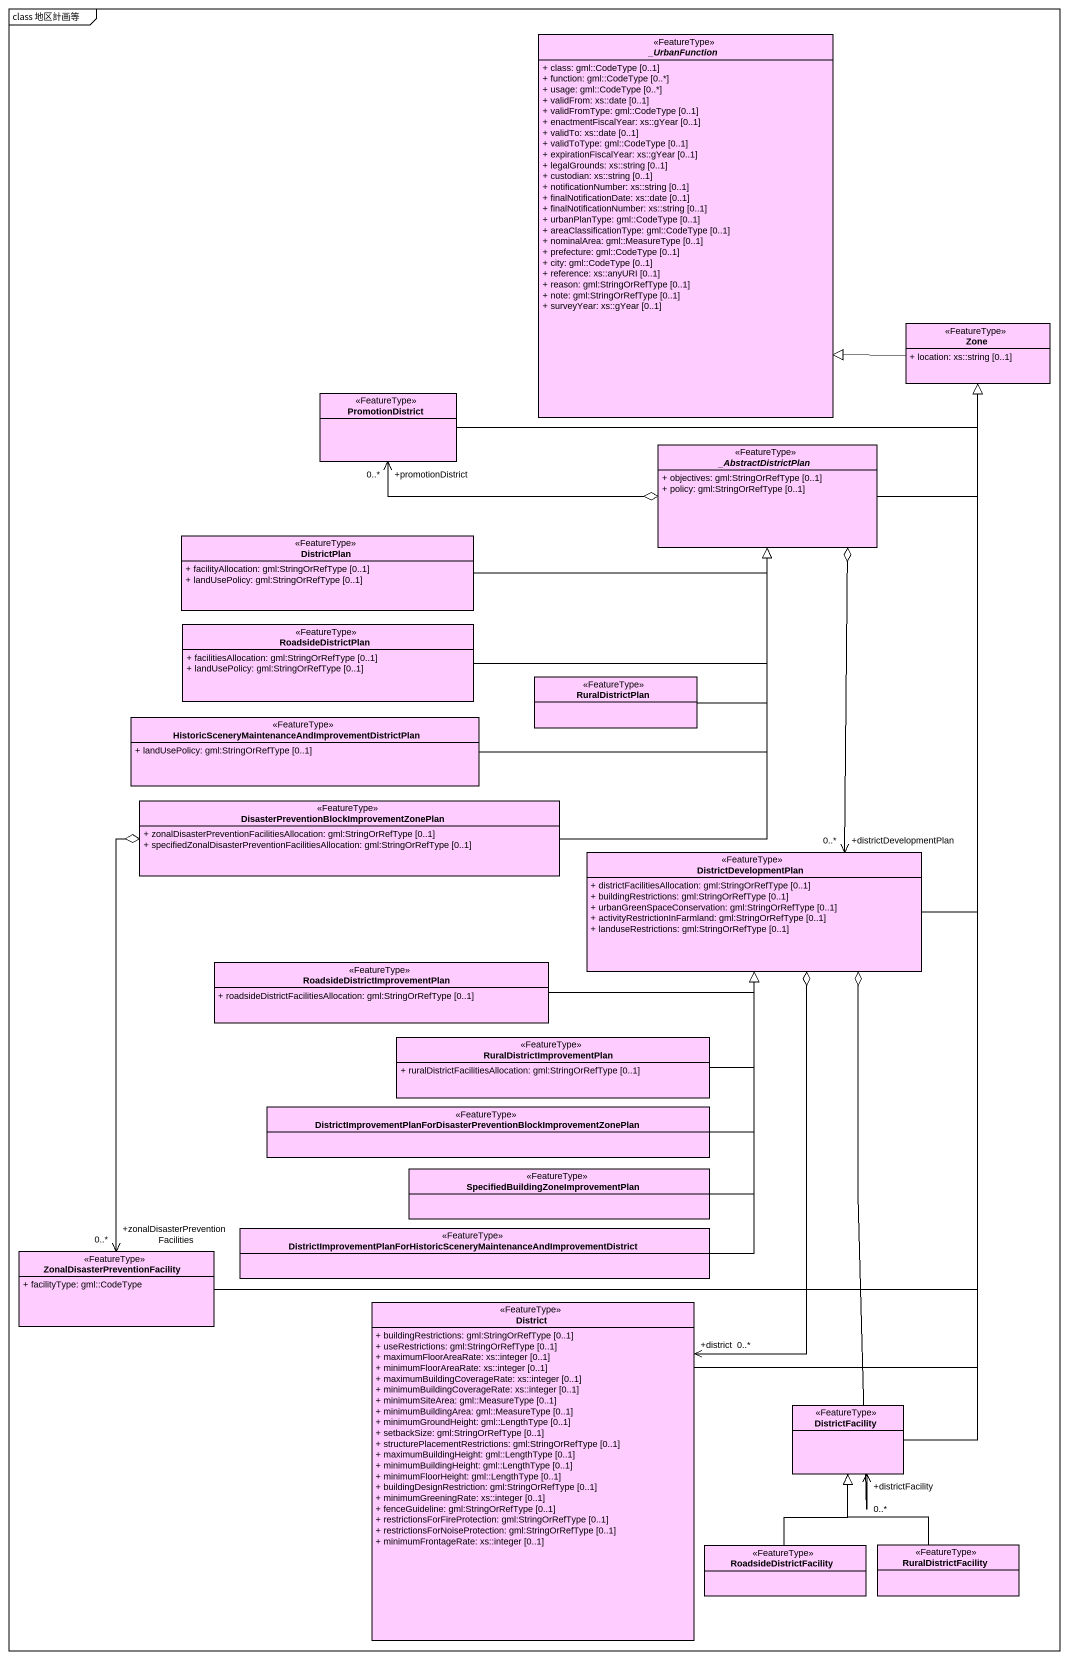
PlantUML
@startuml
mainframe class 地区計画等
hide circle
hide empty members
skinparam classAttributeIconSize 0
abstract class "_UrbanFunction" as UrbanFunction <<FeatureType>> #FFCCFF {
  + class: gml::CodeType [0..1]
  + function: gml::CodeType [0..*]
  + usage: gml::CodeType [0..*]
  + validFrom: xs::date [0..1]
  + validFromType: gml::CodeType [0..1]
  + enactmentFiscalYear: xs::gYear [0..1]
  + validTo: xs::date [0..1]
  + validToType: gml::CodeType [0..1]
  + expirationFiscalYear: xs::gYear [0..1]
  + legalGrounds: xs::string [0..1]
  + custodian: xs::string [0..1]
  + notificationNumber: xs::string [0..1]
  + finalNotificationDate: xs::date [0..1]
  + finalNotificationNumber: xs::string [0..1]
  + urbanPlanType: gml::CodeType [0..1]
  + areaClassificationType: gml::CodeType [0..1]
  + nominalArea: gml::MeasureType [0..1]
  + prefecture: gml::CodeType [0..1]
  + city: gml::CodeType [0..1]
  + reference: xs::anyURI [0..1]
  + reason: gml:StringOrRefType [0..1]
  + note: gml:StringOrRefType [0..1]
  + surveyYear: xs::gYear [0..1]
}
class Zone <<FeatureType>> #FFCCFF {
  + location: xs::string [0..1]
}
class PromotionDistrict <<FeatureType>> #FFCCFF
abstract class "_AbstractDistrictPlan" as AbstractDistrictPlan <<FeatureType>> #FFCCFF {
  + objectives: gml:StringOrRefType [0..1]
  + policy: gml:StringOrRefType [0..1]
}
class DistrictPlan <<FeatureType>> #FFCCFF {
  + facilityAllocation: gml:StringOrRefType [0..1]
  + landUsePolicy: gml:StringOrRefType [0..1]
}
class RoadsideDistrictPlan <<FeatureType>> #FFCCFF {
  + facilitiesAllocation: gml:StringOrRefType [0..1]
  + landUsePolicy: gml:StringOrRefType [0..1]
}
class RuralDistrictPlan <<FeatureType>> #FFCCFF
class "HistoricSceneryMaintenanceAndImprovementDistrictPlan" as HistoricSceneryMaintenanceAn <<FeatureType>> #FFCCFF {
  + landUsePolicy: gml:StringOrRefType [0..1]
}
class "DisasterPreventionBlockImprovementZonePlan" as DisasterPreventionBlockImpro <<FeatureType>> #FFCCFF {
  + zonalDisasterPreventionFacilitiesAllocation: gml:StringOrRefType [0..1]
  + specifiedZonalDisasterPreventionFacilitiesAllocation: gml:StringOrRefType [0..1]
}
class DistrictDevelopmentPlan <<FeatureType>> #FFCCFF {
  + districtFacilitiesAllocation: gml:StringOrRefType [0..1]
  + buildingRestrictions: gml:StringOrRefType [0..1]
  + urbanGreenSpaceConservation: gml:StringOrRefType [0..1]
  + activityRestrictionInFarmland: gml:StringOrRefType [0..1]
  + landuseRestrictions: gml:StringOrRefType [0..1]
}
class "RoadsideDistrictImprovementPlan" as RoadsideDistrictImprovementP <<FeatureType>> #FFCCFF {
  + roadsideDistrictFacilitiesAllocation: gml:StringOrRefType [0..1]
}
class RuralDistrictImprovementPlan <<FeatureType>> #FFCCFF {
  + ruralDistrictFacilitiesAllocation: gml:StringOrRefType [0..1]
}
class "DistrictImprovementPlanForDisasterPreventionBlockImprovementZonePlan" as DistrictImprovementPlanForDi <<FeatureType>> #FFCCFF
class "SpecifiedBuildingZoneImprovementPlan" as SpecifiedBuildingZoneImprove <<FeatureType>> #FFCCFF
class "DistrictImprovementPlanForHistoricSceneryMaintenanceAndImprovementDistrict" as DistrictImprovementPlanForHi <<FeatureType>> #FFCCFF
class "ZonalDisasterPreventionFacility" as ZonalDisasterPreventionFacil <<FeatureType>> #FFCCFF {
  + facilityType: gml::CodeType
}
class District <<FeatureType>> #FFCCFF {
  + buildingRestrictions: gml:StringOrRefType [0..1]
  + useRestrictions: gml:StringOrRefType [0..1]
  + maximumFloorAreaRate: xs::integer [0..1]
  + minimumFloorAreaRate: xs::integer [0..1]
  + maximumBuildingCoverageRate: xs::integer [0..1]
  + minimumBuildingCoverageRate: xs::integer [0..1]
  + minimumSiteArea: gml::MeasureType [0..1]
  + minimumBuildingArea: gml::MeasureType [0..1]
  + minimumGroundHeight: gml::LengthType [0..1]
  + setbackSize: gml:StringOrRefType [0..1]
  + structurePlacementRestrictions: gml:StringOrRefType [0..1]
  + maximumBuildingHeight: gml::LengthType [0..1]
  + minimumBuildingHeight: gml::LengthType [0..1]
  + minimumFloorHeight: gml::LengthType [0..1]
  + buildingDesignRestriction: gml:StringOrRefType [0..1]
  + minimumGreeningRate: xs::integer [0..1]
  + fenceGuideline: gml:StringOrRefType [0..1]
  + restrictionsForFireProtection: gml:StringOrRefType [0..1]
  + restrictionsForNoiseProtection: gml:StringOrRefType [0..1]
  + minimumFrontageRate: xs::integer [0..1]
}
class DistrictFacility <<FeatureType>> #FFCCFF
class RoadsideDistrictFacility <<FeatureType>> #FFCCFF
class RuralDistrictFacility <<FeatureType>> #FFCCFF
Zone -left-|> UrbanFunction
PromotionDistrict -right-|> Zone
PromotionDistrict "+promotionDistrict\n0..*" <-right-o AbstractDistrictPlan
AbstractDistrictPlan -up-|> Zone
DistrictPlan -right-|> AbstractDistrictPlan
RoadsideDistrictPlan -right-|> AbstractDistrictPlan
RuralDistrictPlan -up-|> AbstractDistrictPlan
HistoricSceneryMaintenanceAn -right-|> AbstractDistrictPlan
DisasterPreventionBlockImpro -up-|> AbstractDistrictPlan
DistrictDevelopmentPlan -up-|> Zone
DistrictDevelopmentPlan "+districtDevelopmentPlan\n0..*" <-up-o AbstractDistrictPlan
RoadsideDistrictImprovementP -right-|> DistrictDevelopmentPlan
RuralDistrictImprovementPlan -up-|> DistrictDevelopmentPlan
DistrictImprovementPlanForDi -up-|> DistrictDevelopmentPlan
SpecifiedBuildingZoneImprove -up-|> DistrictDevelopmentPlan
DistrictImprovementPlanForHi -up-|> DistrictDevelopmentPlan
ZonalDisasterPreventionFacil -up-|> Zone
ZonalDisasterPreventionFacil "+zonalDisasterPreventionFacilities\n0..*" <-up-o DisasterPreventionBlockImpro
District -up-|> Zone
District "+district\n0..*" <-up-o DistrictDevelopmentPlan
DistrictFacility -up-|> Zone
DistrictFacility "+districtFacility\n0..*" <-up-o DistrictDevelopmentPlan
RoadsideDistrictFacility -up-|> DistrictFacility
RuralDistrictFacility -up-|> DistrictFacility
@enduml
